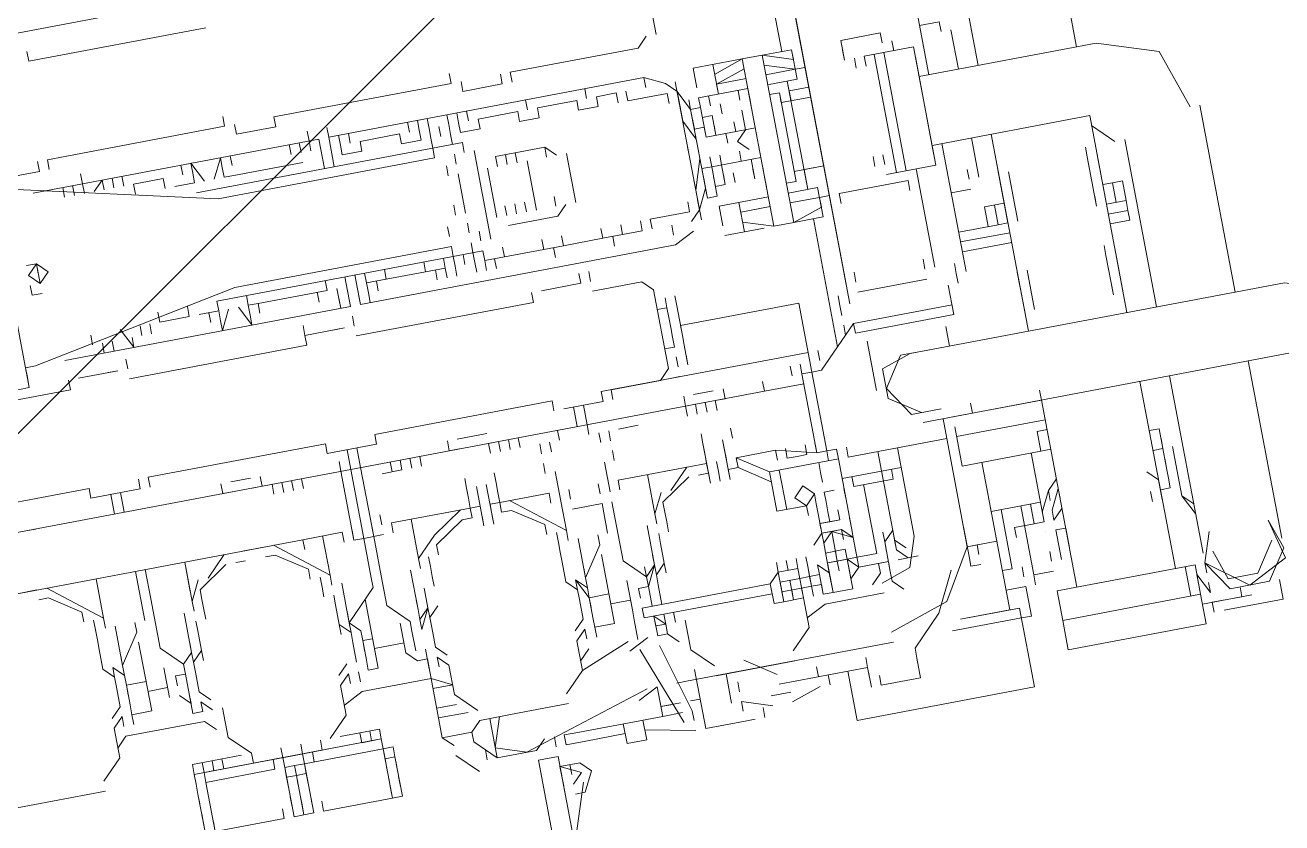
# Model space of a CAD drawing. Extents: x 407440 to 411585, y 6041728 to 6045069.
# Drawn here: x 408249.29 to 408256.49, y 6044179.06 to 6044183.63 of the extents above; entities that cross this region are included whole.
import ezdxf

# ---------------------------------------------------------------- set-up
doc = ezdxf.new("R2010")
doc.units = 0
doc.header["$LTSCALE"] = 5
doc.linetypes.add('foc-TIELINE', pattern=[1.875, 1.25, -0.625])
doc.layers.add('P-PROPOSED-EXISTING-H', color=59, linetype='Continuous')
doc.layers.add('T-TIE', color=201, linetype='foc-TIELINE')

# ---------------------------------------------------------------- blocks, each defined once
blk = doc.blocks.new('P-RIG-877')
at = {"layer": 'T-TIE', "linetype": 'ByBlock', "lineweight": 5}
for points in [[(10.7689, -20.6768), (10.746, -20.7112), (10.7115, -20.7112), (10.7, -20.6768), (10.7, -20.2405), (10.7115, -20.2061), (10.746, -20.2061), (10.7689, -20.2405)], [(10.7804, -20.6768), (10.7804, -20.2405)], [(10.4819, -20.3094), (10.413, -20.3324), (10.3901, -20.4013), (10.3901, -20.6079)], [(10.4819, -20.2979), (10.7, -20.2979)], [(10.7804, -20.2979), (10.9871, -20.2979)], [(11.01, -20.3898), (10.9985, -20.3898), (11.033, -20.3439), (11.01, -20.2979), (10.9641, -20.3094), (10.9985, -20.2979), (11.033, -20.3209), (11.033, -20.3668), (10.9985, -20.3898), (10.9641, -20.3783)], [(10.9871, -20.3783), (11.0215, -20.3668), (11.0215, -20.3324), (10.9871, -20.3094)], [(11.0559, -20.3783), (11.0559, -20.3094), (11.033, -20.3094)], [(11.0445, -20.4013), (11.0445, -20.3439)], [(11.0559, -20.3898), (11.0445, -20.3898), (11.0445, -20.3553), (11.033, -20.3553)], [(10.5049, -20.3898), (10.7, -20.3898)], [(10.7804, -20.3898), (10.9871, -20.3898)], [(10.9297, -20.3898), (10.9182, -20.4013), (10.9411, -20.3898)], [(11.033, -20.562), (11.0674, -20.562), (11.0674, -20.4013), (11.033, -20.4013), (11.033, -20.562), (10.9985, -20.562), (10.9985, -20.4013), (11.033, -20.4013), (11.01, -20.4013), (11.033, -20.3898)], [(10.5049, -20.4013), (10.4819, -20.4242)], [(10.5163, -20.4242), (10.5738, -20.4242), (10.5738, -20.4013), (10.5852, -20.4013), (10.5967, -20.4013), (10.5852, -20.4013), (10.5852, -20.4242)], [(10.5738, -20.4013), (10.5508, -20.4013), (10.5508, -20.4127), (10.5508, -20.4242)], [(10.5967, -20.4013), (10.5967, -20.4242)], [(10.8608, -20.4013), (10.9182, -20.4013)], [(10.3901, -20.4242), (10.1604, -20.4242)], [(10.7, -20.4242), (10.4704, -20.4242), (10.4704, -20.6079)], [(10.5508, -20.4127), (10.5738, -20.4127)], [(10.6312, -20.4242), (10.6771, -20.4242)], [(10.9985, -20.4242), (10.7804, -20.4242)], [(10.9067, -20.4242), (10.9067, -20.4127), (10.8952, -20.4127), (10.8837, -20.4127), (10.8608, -20.4127), (10.8378, -20.4127), (10.8378, -20.4242)], [(10.8608, -20.4242), (10.8608, -20.4127), (10.8493, -20.4127)], [(10.8837, -20.4127), (10.8723, -20.4127)], [(10.8837, -20.4357), (10.8952, -20.4242), (10.9182, -20.4242)], [(11.033, -20.4127), (10.9985, -20.4127)], [(10.5623, -20.4357), (10.5738, -20.4357), (10.5163, -20.4357), (10.5049, -20.4357)], [(10.6656, -20.4357), (10.6771, -20.4357), (10.6312, -20.4357), (10.6197, -20.4357)], [(10.9182, -20.4357), (10.9067, -20.4357)], [(10.5163, -20.5275), (10.5738, -20.5275)], [(10.6312, -20.5275), (10.6771, -20.5275)], [(10.3901, -20.539), (10.1604, -20.539)], [(10.7, -20.539), (10.4704, -20.539)], [(10.5049, -20.539), (10.5163, -20.539), (10.5738, -20.539), (10.5738, -20.5505), (10.5738, -20.5964)], [(10.5738, -20.562), (10.5508, -20.562), (10.5508, -20.539)], [(10.5852, -20.539), (10.5852, -20.5964)], [(10.5967, -20.539), (10.5967, -20.5964)], [(10.6312, -20.539), (10.6771, -20.539), (10.6656, -20.539)], [(10.7689, -20.539), (10.7804, -20.539), (10.7804, -20.6424)], [(10.9985, -20.539), (10.7804, -20.539)], [(10.8034, -20.6424), (10.8034, -20.539)], [(10.8148, -20.539), (10.8148, -20.5505), (10.8378, -20.5505), (10.8378, -20.539)], [(10.8723, -20.539), (10.8837, -20.5505), (10.8952, -20.5505)], [(10.8952, -20.539), (10.8837, -20.539), (10.9067, -20.5505)], [(10.9067, -20.539), (10.9182, -20.5505)], [(10.9067, -20.539), (10.9067, -20.539)], [(10.9641, -20.5505), (10.9297, -20.5505), (10.9297, -20.539), (10.9526, -20.539)], [(10.5508, -20.5505), (10.5738, -20.5505)], [(10.7919, -20.6424), (10.8378, -20.6424), (10.8378, -20.5505)], [(10.9067, -20.562), (10.8837, -20.5505)], [(10.3901, -20.562), (10.3441, -20.562)], [(10.5163, -20.562), (10.4704, -20.562)], [(10.8378, -20.562), (10.9182, -20.562), (10.9182, -20.5735)], [(10.8952, -20.6194), (10.8952, -20.562)], [(10.9297, -20.562), (10.9297, -20.562)], [(10.9641, -20.562), (10.9526, -20.562)], [(10.9871, -20.5849), (10.9756, -20.5849), (10.9756, -20.562)], [(10.3441, -20.5735), (10.3327, -20.5735), (10.3327, -20.5964)], [(10.5163, -20.5735), (10.5049, -20.5735)], [(10.5278, -20.5735), (10.5278, -20.5964)], [(10.9297, -20.5964), (10.9182, -20.5964), (10.9182, -20.5735), (10.8952, -20.5735)], [(10.9756, -20.5849), (10.9182, -20.5849), (10.8952, -20.5849)], [(10.3901, -20.5964), (10.2408, -20.5964)], [(10.6197, -20.5964), (10.4704, -20.5964)], [(10.9756, -20.5964), (10.9641, -20.5964)], [(10.9871, -20.6194), (10.9871, -20.5964), (11.0215, -20.5964), (11.0215, -20.6079), (11.0215, -20.6883)], [(10.4934, -20.6653), (10.4934, -20.6079), (10.3556, -20.6079), (10.3556, -20.6653), (10.3671, -20.6653)], [(10.3671, -20.6079), (10.4819, -20.6079)], [(10.6197, -20.6079), (10.6312, -20.6079), (10.6197, -20.6079), (10.6082, -20.6079)], [(10.8378, -20.6194), (11.01, -20.6194), (11.01, -20.6768), (11.01, -20.6079), (11.01, -20.6768)], [(10.9641, -20.6194), (10.9641, -20.6079), (10.8952, -20.6079)], [(11.0445, -20.8146), (11.1019, -20.8146), (11.1019, -20.6079), (11.01, -20.6079)], [(10.6656, -20.6194), (10.6312, -20.6194)], [(10.6541, -20.7342), (10.6541, -20.6194)], [(10.6656, -20.7342), (10.6656, -20.6194), (10.6656, -20.7342)], [(10.9297, -20.6424), (10.9411, -20.6424), (10.9297, -20.6424), (10.9297, -20.6538), (10.9297, -20.6194), (10.9297, -20.6538), (10.8034, -20.6538)], [(10.3441, -20.6424), (10.3327, -20.6424), (10.3327, -20.6883), (10.3556, -20.6883), (10.3441, -20.6883)], [(10.3556, -20.6309), (10.3441, -20.6309)], [(10.4934, -20.6424), (10.3556, -20.6424)], [(10.6082, -20.6309), (10.4934, -20.6309)], [(10.5163, -20.7227), (10.5049, -20.7227), (10.5049, -20.6424), (10.5163, -20.6424)], [(10.6082, -20.6424), (10.5967, -20.6424)], [(10.6197, -20.6424), (10.6197, -20.7227)], [(10.7, -20.6309), (10.6771, -20.6309)], [(10.9067, -20.6538), (10.9411, -20.6538), (10.9526, -20.6538), (10.9526, -20.6424)], [(10.4934, -20.6538), (10.3556, -20.6538)], [(10.7, -20.6538), (10.7, -20.6883), (10.7345, -20.7112), (10.7689, -20.6883), (10.7689, -20.6538)], [(10.7919, -20.7686), (10.8034, -20.7686), (10.8034, -20.6538), (10.7804, -20.6538)], [(10.9067, -20.6538), (10.9067, -20.6538)], [(10.9067, -20.6538), (10.9067, -20.6538)], [(10.9067, -20.6538), (10.9067, -20.6538)], [(10.9067, -20.6538), (10.9067, -20.6538)], [(11.01, -20.7572), (10.9871, -20.6883), (10.9297, -20.6538)], [(10.9526, -20.6538), (10.9411, -20.6538)], [(10.9526, -20.6538), (10.9526, -20.6538)], [(10.9526, -20.6538), (10.9526, -20.6538)], [(10.4819, -20.6653), (10.4704, -20.6653)], [(10.3671, -20.6768), (10.3556, -20.6768)], [(10.4819, -20.6768), (10.4704, -20.6768)], [(11.033, -20.7342), (10.9985, -20.6998), (10.9526, -20.6768)], [(10.8034, -20.7112), (10.9067, -20.7112), (10.9411, -20.7227), (10.9526, -20.7572)], [(10.9182, -20.7342), (10.9297, -20.7227), (10.9297, -20.7112), (10.9297, -20.7227), (10.9297, -20.7112), (10.9297, -20.7227), (10.9297, -20.7342), (10.9297, -20.7227), (10.9182, -20.7342), (10.9067, -20.7342), (10.9182, -20.7227), (10.9067, -20.7342), (10.9182, -20.7342), (10.8034, -20.7342)], [(10.8263, -20.7801), (10.8263, -20.7112)], [(10.9297, -20.7112), (10.9297, -20.7112)], [(10.9297, -20.7112), (10.9297, -20.7112)], [(10.7345, -20.7227), (10.6771, -20.7227)], [(10.8263, -20.7686), (10.8378, -20.7686), (10.8378, -20.7227), (10.8263, -20.7227)], [(10.6312, -20.7342), (10.2293, -20.7342)], [(10.6082, -20.7342), (10.2523, -20.7342)], [(10.3556, -20.7342), (10.3556, -20.7457)], [(10.4589, -20.7686), (10.4704, -20.7686), (10.4704, -20.7342), (10.4704, -20.7572), (10.4934, -20.7572), (10.3671, -20.7572), (10.3901, -20.7572)], [(10.3786, -20.7342), (10.3786, -20.7572)], [(10.3901, -20.7686), (10.3901, -20.7342), (10.3901, -20.7686)], [(10.5049, -20.7342), (10.5049, -20.7457), (10.5163, -20.7457), (10.5278, -20.7801), (10.5278, -20.7457), (10.4934, -20.7457), (10.4934, -20.7801)], [(10.6197, -20.9294), (10.6312, -20.9294), (10.6197, -20.9294), (10.6197, -20.7916), (10.7, -20.7916), (10.7, -20.7801), (10.6541, -20.7342), (10.6656, -20.7342)], [(10.9526, -20.7457), (10.9641, -20.7342), (10.9526, -20.7457), (10.9411, -20.7457), (10.9297, -20.7457), (10.9297, -20.7801), (10.9182, -20.7916), (10.9297, -20.7916), (10.9182, -20.7916), (10.9297, -20.7916), (10.9182, -20.7916), (10.9297, -20.7916), (10.9182, -20.7916), (10.9297, -20.7916), (10.9182, -20.7916), (10.9297, -20.7916), (10.9182, -20.7916), (10.9297, -20.7916), (10.9182, -20.7916), (10.9297, -20.7916), (10.9411, -20.7916), (10.9297, -20.7801), (10.8952, -20.7801), (10.8837, -20.7801), (10.8034, -20.7801), (10.8034, -20.8605), (10.8493, -20.8605), (10.8493, -20.826), (10.8608, -20.826)], [(10.9411, -20.7457), (10.9526, -20.7457), (10.9411, -20.7457), (10.9067, -20.7457), (10.8952, -20.7342), (10.9067, -20.7457), (10.8952, -20.7457), (10.9067, -20.7457), (10.9182, -20.7457), (10.9067, -20.7457)], [(11.0559, -20.7801), (11.0674, -20.7801), (11.0674, -20.7342), (11.0445, -20.7342)], [(10.3327, -20.7572), (10.1719, -20.7572)], [(10.3327, -20.7457), (10.3671, -20.7457), (10.3671, -20.7801)], [(10.3441, -20.7801), (10.3556, -20.7457), (10.3556, -20.7801)], [(10.6771, -20.7572), (10.5278, -20.7572)], [(10.6426, -20.7457), (10.6312, -20.7457), (10.6197, -20.7457)], [(10.6656, -20.7457), (10.6541, -20.7457)], [(10.8378, -20.7572), (10.9182, -20.7572), (10.9182, -20.7801), (10.9182, -20.7916), (10.9182, -20.8031), (10.9182, -20.8146), (10.9526, -20.8146), (10.9526, -20.7916), (10.9182, -20.7916), (10.9182, -20.8146), (10.9182, -20.7916), (10.9067, -20.7916), (10.9067, -20.8146)], [(10.9297, -20.7457), (10.9297, -20.7572), (10.9297, -20.7457)], [(10.9526, -20.7686), (10.9411, -20.7572), (10.9297, -20.7572)], [(10.9641, -20.7572), (10.9641, -20.826), (10.9756, -20.849)], [(11.0215, -20.7572), (11.0215, -20.8605), (11.0215, -20.9983), (11.0215, -21.0097)], [(10.4819, -20.7801), (10.4819, -20.7686), (10.3786, -20.7686), (10.3786, -20.7801)], [(10.3901, -20.7686), (10.3786, -20.7686)], [(10.5049, -20.8375), (10.5049, -20.8031), (10.5049, -20.8375), (10.5163, -20.8375), (10.5278, -20.8031), (10.5278, -20.7801), (10.3327, -20.7801), (10.3327, -20.8031), (10.3327, -20.8605), (10.3556, -20.8605)], [(10.6886, -20.7801), (10.6771, -20.7801)], [(10.7919, -20.7801), (10.7919, -20.7916)], [(10.8378, -20.7801), (10.8378, -20.7801)], [(10.8378, -20.7801), (10.8378, -20.7801)], [(10.8493, -20.7801), (10.8493, -20.7801)], [(10.8493, -20.7801), (10.8493, -20.7801)], [(10.9182, -20.8031), (10.9182, -20.8146), (10.9182, -20.8031), (10.9182, -20.7916), (10.9182, -20.8031), (10.8837, -20.8031), (10.8952, -20.7801), (10.8837, -20.7916), (10.8837, -20.8031), (10.8952, -20.8031), (10.8837, -20.8031), (10.8952, -20.8146), (10.9297, -20.8146), (10.9526, -20.8146)], [(10.8837, -20.7801), (10.8837, -20.7801)], [(10.8837, -20.7801), (10.8837, -20.7801)], [(10.8837, -20.7801), (10.8837, -20.7801)], [(10.8837, -20.7801), (10.8837, -20.7801)], [(10.6771, -21.0327), (10.6771, -20.7916)], [(10.6886, -20.8031), (10.7, -20.8031), (10.7, -20.7916)], [(10.7, -20.7916), (10.7919, -20.7916), (10.7, -20.7916)], [(10.8034, -20.7916), (10.7919, -20.7916), (10.7919, -20.8031), (10.7804, -20.8031), (10.7919, -20.8031), (10.7804, -20.849), (10.7804, -20.8949), (10.8034, -20.8605)], [(10.8378, -20.8031), (10.8378, -20.7916), (10.8378, -20.8031), (10.8493, -20.8031), (10.8608, -20.8031), (10.8723, -20.8031), (10.8723, -20.7916), (10.8723, -20.8031), (10.8723, -20.8146), (10.8723, -20.7916), (10.8608, -20.7916)], [(10.8723, -20.8031), (10.8723, -20.8146), (10.8837, -20.8146), (10.8837, -20.8031), (10.8837, -20.7916), (10.8952, -20.7916), (10.8837, -20.7916), (10.8952, -20.7916), (10.8837, -20.7916), (10.8837, -20.8146), (10.8952, -20.826)], [(10.8723, -20.7916), (10.8723, -20.7916)], [(10.8723, -20.7916), (10.8723, -20.7916)], [(10.8837, -20.7916), (10.8837, -20.7916)], [(10.8837, -20.7916), (10.8837, -20.7916)], [(10.8837, -20.7916), (10.8837, -20.7916)], [(10.9182, -20.7916), (10.9182, -20.7916)], [(10.9182, -20.7916), (10.9182, -20.7916)], [(11.0559, -20.7916), (11.0445, -20.7916), (11.033, -20.7916)], [(11.0674, -20.7916), (11.0445, -20.7916), (11.0445, -20.8949)], [(10.5278, -20.8031), (10.3327, -20.8031), (10.3441, -20.8375)], [(10.3441, -20.8031), (10.3556, -20.8375), (10.3556, -20.8031)], [(10.4015, -20.8605), (10.413, -20.8605), (10.4015, -20.8605), (10.4015, -20.872), (10.3786, -20.872), (10.3786, -20.8605), (10.3671, -20.8605), (10.3671, -20.8031), (10.3786, -20.8031), (10.3671, -20.8031)], [(10.3786, -20.8146), (10.3671, -20.8146)], [(10.3786, -20.8605), (10.413, -20.8605), (10.413, -20.8031)], [(10.3901, -20.8031), (10.3786, -20.8031)], [(10.3901, -20.8146), (10.413, -20.8146), (10.4245, -20.826), (10.436, -20.8146)], [(10.4819, -20.872), (10.4704, -20.872), (10.4475, -20.872), (10.4819, -20.872), (10.4475, -20.872), (10.4475, -20.8605), (10.436, -20.8605), (10.4475, -20.8605), (10.4475, -20.8031)], [(10.4589, -20.8146), (10.4704, -20.8146), (10.4475, -20.8146)], [(10.4704, -20.8031), (10.4589, -20.8031)], [(10.4934, -20.8031), (10.4934, -20.8605), (10.5163, -20.8605)], [(10.5278, -20.8146), (10.5278, -20.8605)], [(10.7, -20.8146), (10.6886, -20.8146)], [(10.7115, -20.8031), (10.7115, -20.849), (10.7, -20.849)], [(10.7, -20.8031), (10.7919, -20.8031)], [(10.7919, -20.8146), (10.7919, -20.826), (10.7919, -20.8375), (10.7804, -20.8375)], [(10.7919, -20.8375), (10.7919, -20.826), (10.7919, -20.8146), (10.7804, -20.8146)], [(10.7919, -20.8146), (10.7919, -20.8146)], [(10.7919, -20.8146), (10.7919, -20.8146)], [(10.8263, -20.8031), (10.8148, -20.8031), (10.8034, -20.8031)], [(10.8952, -20.8031), (10.8837, -20.8031), (10.8952, -20.8031), (10.8837, -20.8031), (10.8952, -20.8031), (10.8837, -20.8031), (10.8837, -20.8146), (10.8608, -20.8146), (10.8493, -20.8146), (10.8378, -20.8146)], [(10.8378, -20.8031), (10.8378, -20.8031)], [(10.8378, -20.8031), (10.8378, -20.8031)], [(10.8378, -20.8031), (10.8378, -20.8031)], [(10.8378, -20.8031), (10.8378, -20.8031)], [(10.8723, -20.8146), (10.8723, -20.8146)], [(10.8723, -20.8146), (10.8723, -20.8146)], [(10.8723, -20.8146), (10.8837, -20.8146)], [(10.8837, -20.8031), (10.8837, -20.8031)], [(10.8837, -20.8031), (10.8837, -20.8031)], [(10.8837, -20.8031), (10.8837, -20.8031)], [(10.8837, -20.8031), (10.8837, -20.8031)], [(10.8837, -20.8031), (10.8837, -20.8031)], [(10.8837, -20.8031), (10.8837, -20.8031)], [(10.8837, -20.8031), (10.8837, -20.8031)], [(10.8837, -20.8031), (10.8837, -20.8031)], [(10.8837, -20.8146), (10.8837, -20.8146)], [(10.8837, -20.8146), (10.8952, -20.8146), (10.8837, -20.8146)], [(10.8837, -20.8146), (10.8837, -20.8146)], [(10.8837, -20.8146), (10.8837, -20.8146)], [(10.8837, -20.8146), (10.8837, -20.8146)], [(10.8837, -20.8146), (10.8837, -20.8146)], [(10.8837, -20.8146), (10.8837, -20.8146)], [(10.8837, -20.8146), (10.8837, -20.8146)], [(10.9067, -20.8031), (10.9182, -20.8031), (10.9297, -20.8031)], [(10.9182, -20.8031), (10.9182, -20.8031)], [(10.9182, -20.8031), (10.9182, -20.8031)], [(10.9182, -20.8031), (10.9182, -20.8031)], [(10.9182, -20.8031), (10.9182, -20.8031)], [(10.9182, -20.8031), (10.9182, -20.8031)], [(10.9182, -20.8031), (10.9182, -20.8031)], [(10.9182, -20.8031), (10.9182, -20.8031)], [(10.9182, -20.8031), (10.9182, -20.8031)], [(10.9182, -20.8031), (10.9182, -20.8031)], [(10.9526, -20.826), (10.9297, -20.826), (10.9526, -20.826), (10.9297, -20.826), (10.9182, -20.826), (10.9297, -20.826), (10.9182, -20.826), (10.9297, -20.8146), (10.9182, -20.8146)], [(10.9182, -20.8375), (10.9411, -20.8375), (10.9297, -20.8375), (10.9297, -20.826), (10.9526, -20.826), (10.9526, -20.8146), (10.9411, -20.8146)], [(10.9182, -20.8146), (10.9182, -20.8146)], [(10.9411, -20.8146), (10.9411, -20.8146)], [(10.413, -20.826), (10.4015, -20.826)], [(10.4475, -20.826), (10.436, -20.826)], [(10.7919, -20.826), (10.7919, -20.826)], [(10.7919, -20.826), (10.7919, -20.826)], [(10.7919, -20.826), (10.7919, -20.826)], [(10.7919, -20.826), (10.7919, -20.826)], [(10.9411, -20.8375), (10.9411, -20.826)], [(10.3327, -20.8375), (10.3671, -20.8375), (10.3556, -20.8375)], [(10.4245, -20.8375), (10.413, -20.8375)], [(10.5278, -20.8375), (10.4934, -20.8375)], [(10.7919, -20.8375), (10.7919, -20.8375)], [(10.7919, -20.8375), (10.7919, -20.8375)], [(10.9297, -20.8375), (10.9297, -20.849), (10.9297, -20.872), (10.9526, -20.872)], [(10.9411, -20.8375), (10.9297, -20.8375), (10.9411, -20.8375)], [(10.9871, -20.849), (11.01, -20.872), (10.9871, -20.849), (10.9526, -20.849), (10.9411, -20.849), (10.9526, -20.849), (10.9526, -20.872), (10.9411, -20.872), (10.9411, -20.849), (10.9411, -20.8375), (10.9526, -20.8375), (10.9411, -20.8375), (10.9526, -20.8375), (10.9411, -20.8375), (10.9526, -20.8375)], [(10.9526, -20.8375), (10.9411, -20.8375), (10.9526, -20.8375)], [(11.0445, -20.8375), (11.0559, -20.8375)], [(10.3786, -20.849), (10.3671, -20.849)], [(10.3901, -20.8605), (10.3901, -20.849), (10.413, -20.849), (10.4015, -20.849)], [(10.4589, -20.8605), (10.4704, -20.8605), (10.4704, -20.849), (10.4475, -20.849), (10.436, -20.849)], [(10.4704, -20.849), (10.4589, -20.849)], [(10.7115, -22.1693), (10.7115, -21.8708), (10.7115, -21.4919), (10.7115, -21.3312), (10.7115, -20.849)], [(10.8034, -20.849), (10.8493, -20.849)], [(10.9182, -20.872), (10.9526, -20.872), (10.9526, -20.8834), (10.9297, -20.8834), (10.9182, -20.872), (10.9182, -20.849), (10.9067, -20.849)], [(10.9526, -20.849), (10.9182, -20.849)], [(10.9756, -20.849), (10.9756, -20.849)], [(11.0445, -20.849), (11.033, -20.849)], [(11.0559, -20.849), (11.0674, -20.8834)], [(10.3901, -20.872), (10.3786, -20.872), (10.3556, -20.8834), (10.3441, -20.8949), (10.3327, -20.9179), (10.3441, -20.9179), (10.3327, -20.9179), (10.3327, -21.2853)], [(10.4015, -20.872), (10.3786, -20.872), (10.413, -20.872), (10.3901, -20.8834), (10.3671, -20.8834), (10.3556, -20.8834)], [(10.4475, -20.8605), (10.4819, -20.8605), (10.4819, -20.872), (10.3786, -20.872), (10.3671, -20.872)], [(10.436, -20.872), (10.4704, -20.8834), (10.4589, -20.8834)], [(10.5049, -20.8949), (10.4934, -20.8834), (10.4704, -20.872), (10.4589, -20.872)], [(10.8148, -20.8605), (10.7919, -20.8949), (10.7919, -20.9064), (10.8034, -20.9064), (10.7919, -20.9064)], [(10.9182, -20.8605), (10.9067, -20.8605)], [(10.9297, -20.8605), (10.9526, -20.8605), (10.9411, -20.8605)], [(11.0215, -20.9179), (11.0215, -20.872), (11.0215, -20.9638)], [(10.3441, -20.8834), (10.5049, -20.8834)], [(10.4245, -20.8834), (10.413, -20.8834)], [(10.4704, -20.8834), (10.4934, -20.8834), (10.4819, -20.8834)], [(10.9297, -21.0327), (10.9297, -20.8834)], [(10.9411, -21.0327), (10.9411, -20.8834)], [(11.0559, -20.9064), (11.0559, -20.8834)], [(10.2867, -20.8949), (10.1949, -20.8949)], [(10.3671, -20.8949), (10.3556, -20.8949), (10.3556, -20.9409), (10.3441, -20.9409)], [(10.5049, -20.9409), (10.4934, -20.9409), (10.4934, -20.8949), (10.4819, -20.8949)], [(10.5163, -20.8949), (10.5278, -20.9179), (10.5278, -21.2853), (10.5163, -21.2853)], [(10.7115, -20.9064), (10.723, -20.9064), (10.7115, -20.9064), (10.7115, -20.8949), (10.7, -20.8949)], [(10.7574, -20.8949), (10.746, -20.8949)], [(10.7804, -20.8949), (10.7804, -20.8949)], [(10.7919, -20.8949), (10.7804, -20.8949)], [(11.01, -20.9294), (11.033, -20.8949)], [(11.033, -20.8949), (11.033, -20.8949)], [(10.3097, -21.0671), (10.2982, -21.0671), (10.2982, -20.9179), (10.2867, -20.9064)], [(10.7, -20.9064), (10.7, -20.9294)], [(10.7574, -20.9064), (10.7689, -20.9064), (10.7804, -20.9064), (10.7689, -20.9064), (10.7574, -20.9064), (10.8034, -20.9064)], [(10.7804, -20.9064), (10.7689, -20.9064)], [(10.7804, -20.9064), (10.7804, -20.9064)], [(10.7804, -20.9064), (10.7804, -20.9064)], [(10.7804, -20.9064), (10.7804, -20.9064)], [(10.7804, -20.9064), (10.7804, -20.9064)], [(10.7804, -20.9064), (10.7804, -20.9064)], [(10.7804, -20.9064), (10.7804, -20.9064)], [(10.7804, -20.9064), (10.7804, -20.9064)], [(10.7804, -20.9064), (10.7804, -20.9064)], [(11.0674, -20.9409), (11.0559, -20.9409), (11.0674, -20.9064)], [(10.6426, -20.9294), (10.6312, -20.9294), (10.5967, -20.9294), (10.5852, -20.9294), (10.5967, -20.9294)], [(10.6656, -20.9294), (10.6541, -20.9294), (10.6656, -20.9294), (10.6426, -20.9294), (10.6312, -20.9294)], [(10.723, -20.9294), (10.7115, -20.9294), (10.7115, -20.9409), (10.7, -20.9409)], [(10.723, -20.9179), (10.7115, -20.9179)], [(10.8034, -20.9294), (10.7919, -20.9294), (10.8034, -20.9294), (10.7574, -20.9294), (10.746, -20.9294)], [(10.7804, -20.9294), (10.7689, -20.9294), (10.7574, -20.9294), (10.7689, -20.9294)], [(10.7919, -21.0327), (10.7804, -21.0327), (10.7804, -20.9294), (10.7689, -20.9294), (10.7804, -20.9294), (10.7919, -20.9294), (10.7919, -20.9409)], [(10.7804, -20.9294), (10.7804, -20.9294)], [(10.7804, -20.9294), (10.7804, -20.9294)], [(10.7804, -20.9294), (10.7804, -20.9294)], [(10.7804, -20.9294), (10.7804, -20.9294)], [(10.7804, -20.9294), (10.7804, -20.9294)], [(10.7804, -20.9294), (10.7804, -20.9294)], [(10.7804, -20.9294), (10.7804, -20.9294)], [(10.7804, -20.9294), (10.7804, -20.9294)], [(10.8034, -20.9179), (10.7919, -20.9179)], [(10.8034, -20.9179), (10.7919, -20.9179)], [(10.8034, -20.9179), (10.7919, -20.9179)], [(10.8034, -20.9179), (10.7919, -20.9179)], [(10.8034, -20.9179), (10.8034, -20.9179)], [(10.8034, -20.9179), (10.8034, -20.9179)], [(10.8034, -20.9179), (10.8034, -20.9179)], [(10.8034, -20.9179), (10.8034, -20.9179)], [(10.8034, -20.9179), (10.8034, -20.9179)], [(10.8034, -20.9179), (10.8034, -20.9179)], [(10.8034, -20.9179), (10.8034, -20.9179)], [(10.8034, -20.9179), (10.8034, -20.9179)], [(11.01, -20.9868), (11.0789, -20.9868), (11.0789, -20.9409), (11.0789, -20.9294)], [(11.0789, -20.9179), (11.0674, -20.9179)], [(10.5967, -20.9409), (10.6082, -20.9409), (10.5967, -20.9409), (10.5852, -20.9409), (10.5967, -20.9409), (10.5967, -20.9523)], [(10.5967, -20.9409), (10.5967, -20.9409)], [(10.5967, -20.9409), (10.5967, -20.9409)], [(10.6082, -20.9409), (10.6082, -20.9409)], [(10.6082, -20.9409), (10.6082, -20.9409)], [(10.6082, -20.9409), (10.6082, -20.9409)], [(10.6082, -20.9409), (10.6197, -20.9409)], [(10.6082, -20.9409), (10.6082, -20.9409)], [(10.6082, -20.9409), (10.6197, -20.9409)], [(10.6426, -20.9523), (10.6426, -20.9409), (10.6312, -20.9409), (10.6426, -20.9409), (10.6312, -20.9409), (10.6197, -20.9409), (10.6312, -20.9409), (10.6197, -20.9409), (10.6312, -20.9409), (10.6426, -20.9409)], [(10.6312, -20.9409), (10.6197, -20.9409)], [(10.6312, -20.9409), (10.6197, -20.9409)], [(10.6197, -20.9409), (10.6197, -20.9409)], [(10.6197, -20.9409), (10.6197, -20.9409)], [(10.6197, -20.9409), (10.6312, -20.9409)], [(10.6197, -20.9409), (10.6197, -20.9409)], [(10.6197, -20.9409), (10.6197, -20.9409)], [(10.6197, -20.9409), (10.6312, -20.9409)], [(10.6312, -20.9409), (10.6312, -20.9409)], [(10.6312, -20.9409), (10.6312, -20.9409)], [(10.6426, -20.9409), (10.6426, -20.9409)], [(10.6426, -20.9409), (10.6426, -20.9409)], [(10.6426, -20.9409), (10.6426, -20.9409)], [(10.6426, -20.9409), (10.6426, -20.9409)], [(10.6656, -20.9409), (10.6656, -20.9409)], [(10.6656, -20.9409), (10.6656, -20.9409)], [(10.6656, -20.9409), (10.6656, -20.9409)], [(10.6656, -20.9409), (10.6656, -20.9409)], [(10.6656, -20.9409), (10.6656, -20.9409)], [(10.6656, -20.9409), (10.6656, -20.9409)], [(10.6771, -20.9409), (10.6771, -20.9523)], [(10.723, -20.9409), (10.7115, -20.9409)], [(10.7804, -20.9409), (10.7804, -20.9409)], [(11.0445, -20.9409), (11.033, -20.9409)], [(10.3556, -21.136), (10.3556, -21.1131), (10.3441, -21.1131), (10.3441, -21.0671), (10.3556, -21.0671), (10.3556, -21.0442), (10.3441, -21.0442), (10.3441, -20.9983), (10.3556, -20.9983), (10.3556, -20.9753), (10.3441, -20.9753), (10.3441, -20.9523), (10.3556, -20.9523)], [(10.4934, -20.9983), (10.5049, -20.9983), (10.5049, -20.9753), (10.5049, -20.9523), (10.4934, -20.9523)], [(10.6886, -21.0212), (10.6771, -21.0212), (10.6771, -20.9638), (10.6656, -20.9523), (10.5738, -20.9523), (10.5623, -20.9638), (10.5623, -21.0212)], [(10.7804, -20.9523), (10.8034, -20.9753)], [(10.7919, -20.9523), (10.8148, -20.9868), (10.8263, -20.9868), (10.8378, -20.9868), (10.8493, -20.9868)], [(11.0559, -20.9523), (11.0215, -20.9523)], [(10.9526, -20.9868), (10.9871, -20.9868), (11.01, -20.9638)], [(10.5049, -20.9753), (10.4934, -20.9753)], [(10.7804, -20.9983), (10.8263, -20.9983), (10.8034, -20.9868)], [(10.9756, -20.9868), (10.9756, -20.9868)], [(11.0445, -20.9983), (11.0445, -20.9868)], [(10.5049, -20.9983), (10.5049, -21.0442)], [(10.723, -20.9983), (10.723, -21.0212)], [(10.8263, -20.9983), (10.8378, -20.9983)], [(10.8952, -20.9983), (10.8837, -20.9983), (10.8608, -20.9983), (10.8493, -20.9983)], [(10.8837, -20.9983), (10.8952, -21.0097), (10.9067, -21.0097), (10.9297, -21.0097)], [(10.9526, -20.9983), (10.9411, -20.9983)], [(10.9411, -21.0212), (10.9526, -21.0212), (10.9526, -21.0097), (10.9411, -21.0212), (10.9641, -21.0212), (10.9641, -21.0097), (10.9756, -20.9983)], [(11.0674, -20.9983), (11.0559, -20.9983), (10.9756, -21.0212)], [(11.0789, -20.9983), (11.0674, -21.0557)], [(10.8837, -21.0212), (10.8952, -21.0212), (10.8837, -21.0097), (10.8378, -21.0097)], [(10.8723, -21.0097), (10.8837, -21.0097), (10.9067, -21.0212), (10.9067, -21.0327), (10.9182, -21.0327)], [(10.8952, -21.0097), (10.8837, -21.0097)], [(10.9297, -21.0097), (10.9297, -21.0097)], [(10.9641, -21.0097), (10.9526, -21.0097), (10.9411, -21.0097)], [(10.9756, -21.0442), (11.0674, -21.0097)], [(11.0215, -21.0097), (11.0215, -21.0097)], [(11.0445, -21.0097), (11.0445, -21.0327), (11.0445, -21.0212)], [(11.0559, -21.0097), (11.0559, -21.0327)], [(10.4015, -21.0212), (10.4589, -21.0212)], [(10.5508, -21.0212), (10.5393, -21.0212)], [(10.9297, -21.0212), (10.9067, -21.0212), (10.8952, -21.0212), (10.8723, -21.0442), (10.8034, -21.0442)], [(10.9641, -21.0212), (10.9641, -21.0212)], [(10.4015, -21.0327), (10.3901, -21.0442)], [(10.4015, -21.0442), (10.3901, -21.0442), (10.3901, -21.1016), (10.4015, -21.1016)], [(10.4589, -21.0442), (10.4475, -21.0442)], [(10.4704, -21.1016), (10.4704, -21.0442), (10.4589, -21.0327)], [(10.4934, -21.0442), (10.5049, -21.0442), (10.5049, -21.0671), (10.5049, -21.1131), (10.4934, -21.1131)], [(10.5508, -21.0786), (10.5508, -21.0327), (10.5393, -21.0327)], [(10.6886, -21.0786), (10.6886, -21.0327), (10.6771, -21.0327), (10.6886, -21.0327)], [(10.7345, -21.0327), (10.723, -21.0327)], [(10.7345, -21.0442), (10.723, -21.0442)], [(10.7574, -21.0327), (10.746, -21.0327)], [(10.7919, -21.0442), (10.7574, -21.0442)], [(10.9641, -21.0442), (10.9411, -21.0442), (10.9297, -21.0442), (10.8952, -21.0442)], [(10.9182, -21.0442), (10.9182, -21.0671)], [(10.9297, -21.0327), (10.9297, -21.0327)], [(10.9641, -21.0327), (10.9756, -21.0557)], [(10.9641, -21.0327), (10.9641, -21.0327)], [(11.0674, -21.0786), (11.0674, -21.1245), (11.0674, -21.1475), (11.0559, -21.1475), (11.0559, -21.136), (11.0559, -21.0327), (11.0215, -21.0327)], [(11.0215, -21.0442), (11.0674, -21.1934), (11.0559, -21.2279), (11.0215, -21.2164)], [(10.723, -21.0557), (10.7115, -21.0557), (10.6886, -21.0557), (10.7115, -21.0557)], [(10.7115, -21.0557), (10.6886, -21.0557), (10.7115, -21.0557)], [(10.7919, -21.0557), (10.7804, -21.0557)], [(10.8034, -21.0901), (10.8034, -21.0557), (10.8378, -21.0557)], [(10.9526, -21.1016), (10.9411, -21.1016), (10.9526, -21.1131), (10.9871, -21.1131), (10.9641, -21.0557)], [(11.0559, -21.0557), (11.0789, -21.0557), (11.0789, -21.0786), (11.0559, -21.0786)], [(10.4589, -21.0671), (10.4015, -21.0671)], [(10.5049, -21.0671), (10.4934, -21.0671)], [(10.8723, -21.0901), (10.8837, -21.0901), (10.8493, -21.0671), (10.8378, -21.0671)], [(10.8378, -21.0901), (10.8837, -21.0901), (10.8952, -21.0901), (10.9067, -21.0901), (10.9067, -21.0671)], [(10.8608, -21.0671), (10.9411, -21.0671), (10.9411, -21.0901)], [(10.2982, -21.1245), (10.3097, -21.1245), (10.3097, -21.0786), (10.2982, -21.0786)], [(10.4015, -21.0786), (10.3901, -21.0786)], [(10.4589, -21.0786), (10.4475, -21.0786)], [(10.4015, -21.0901), (10.3901, -21.0901)], [(10.4589, -21.0901), (10.4475, -21.0901)], [(10.4589, -21.1016), (10.4475, -21.1016)], [(10.5623, -21.2968), (10.5623, -21.0901), (10.5508, -21.0901)], [(10.6886, -21.0901), (10.6771, -21.0901), (10.6771, -21.2968), (10.6886, -21.2968), (10.6886, -21.3542), (10.6771, -21.3542)], [(10.723, -21.0901), (10.7115, -21.0901)], [(10.7345, -21.1016), (10.723, -21.1016)], [(10.8378, -21.1016), (10.8263, -21.1016), (10.7919, -21.1016), (10.7574, -21.1016)], [(10.7919, -21.0901), (10.7804, -21.0901)], [(10.7804, -21.159), (10.8263, -21.1016)], [(10.8263, -21.1131), (10.8378, -21.1131), (10.8493, -21.1131), (10.8608, -21.1131), (10.8837, -21.1131), (10.8952, -21.1016)], [(10.9067, -21.0901), (10.8837, -21.1016), (10.8952, -21.1016), (10.9067, -21.1016), (10.9297, -21.1016), (10.9411, -21.1131)], [(10.8952, -21.0901), (10.8837, -21.1016)], [(10.9067, -21.0901), (10.9067, -21.0901)], [(10.9526, -21.0901), (10.9411, -21.0901), (10.9297, -21.0901), (10.9067, -21.0901), (10.9182, -21.0901)], [(10.9641, -21.1016), (10.9756, -21.1131)], [(10.4589, -21.1131), (10.4015, -21.1131)], [(10.5049, -21.1131), (10.5049, -21.136), (10.4934, -21.136)], [(10.7345, -21.1131), (10.723, -21.1131)], [(10.7574, -21.1131), (10.746, -21.1131)], [(10.7919, -21.1131), (10.7804, -21.1131), (10.7804, -21.1705), (10.7804, -21.1819), (10.7919, -21.1819), (10.7804, -21.1819)], [(10.9756, -21.1131), (10.9756, -21.1131)], [(11.01, -21.136), (10.9871, -21.1131)], [(10.3786, -21.1245), (10.4819, -21.1245)], [(10.8263, -21.1245), (10.8148, -21.1245), (10.7919, -21.159), (10.7919, -21.1705), (10.7804, -21.1705), (10.7689, -21.1705), (10.7574, -21.1705), (10.746, -21.1705)], [(11.1248, -21.1475), (11.1248, -21.136), (11.1019, -21.1245), (11.0904, -21.136), (11.0904, -21.159), (11.1019, -21.159)], [(10.3097, -21.3886), (10.2982, -21.3886), (10.3097, -21.3886), (10.3097, -21.3427), (10.2982, -21.3427), (10.2982, -21.136), (10.2867, -21.136)], [(10.3441, -21.136), (10.3327, -21.136)], [(10.3671, -21.446), (10.3671, -21.136), (10.3786, -21.136), (10.3671, -21.136)], [(10.5049, -21.469), (10.5049, -21.446), (10.4934, -21.446), (10.4934, -21.136), (10.5049, -21.136), (10.5163, -21.136)], [(10.723, -21.136), (10.7115, -21.136)], [(11.0215, -21.136), (11.0215, -21.1934), (11.0215, -21.136)], [(11.1133, -21.136), (11.1822, -21.159), (11.0789, -21.159), (11.0789, -21.1819), (11.1822, -21.1819)], [(11.1133, -21.1475), (11.1019, -21.136), (11.0904, -21.159), (11.1133, -21.159), (11.1019, -21.159), (11.1248, -21.159)], [(10.3556, -21.1475), (10.3671, -21.1475), (10.3556, -21.1475), (10.3441, -21.1475), (10.3327, -21.1475)], [(10.3556, -21.159), (10.3441, -21.159)], [(10.3786, -21.1475), (10.3901, -21.1475)], [(10.4015, -21.159), (10.3901, -21.159)], [(10.4475, -21.1475), (10.4015, -21.1475)], [(10.4475, -21.159), (10.436, -21.159)], [(10.4589, -21.1475), (10.4704, -21.1475)], [(10.5049, -21.1475), (10.5163, -21.1475), (10.5049, -21.1475), (10.4934, -21.1475), (10.4819, -21.1475)], [(10.5049, -21.159), (10.4934, -21.159)], [(10.723, -21.1475), (10.7115, -21.1475)], [(10.723, -21.159), (10.7115, -21.159), (10.7115, -21.1705), (10.7115, -21.159)], [(10.7804, -21.159), (10.7804, -21.159)], [(11.1019, -21.1475), (11.0904, -21.1475)], [(10.3212, -21.6756), (10.3212, -21.6641), (10.3786, -21.423), (10.3786, -21.1705), (10.3671, -21.1705), (10.3556, -21.1705), (10.3441, -21.1705)], [(10.3671, -21.1705), (10.3556, -21.1705), (10.3441, -21.1705), (10.3327, -21.1705)], [(10.4704, -21.1705), (10.4589, -21.1705)], [(10.5508, -21.6756), (10.5393, -21.6756), (10.5278, -21.6756), (10.5278, -21.6641), (10.4819, -21.423), (10.4819, -21.1705), (10.4934, -21.1705), (10.5049, -21.1705), (10.4934, -21.1705)], [(10.7, -21.1705), (10.7, -21.2049)], [(10.7804, -21.1705), (10.7689, -21.1705), (10.7574, -21.1705)], [(10.7804, -21.1705), (10.7804, -21.1705)], [(10.7804, -21.1705), (10.7804, -21.1705)], [(11.0559, -21.1705), (11.0674, -21.1819), (11.0559, -21.1705)], [(11.0789, -21.1705), (11.0789, -21.1705)], [(10.3441, -21.2738), (10.3327, -21.2738), (10.3441, -21.2738), (10.3556, -21.2738), (10.3556, -21.2508), (10.3441, -21.2508), (10.3441, -21.2049), (10.3556, -21.2049), (10.3556, -21.1819), (10.3441, -21.1819), (10.3327, -21.1819)], [(10.4934, -21.1819), (10.5049, -21.1819), (10.5049, -21.2049), (10.4934, -21.2049)], [(10.5163, -21.1819), (10.5049, -21.1819)], [(10.8034, -21.1819), (10.7919, -21.1819), (10.8034, -21.1819), (10.7919, -21.1819), (10.8034, -21.1819), (10.7919, -21.1819), (10.8034, -21.1819), (10.7574, -21.1819)], [(10.7804, -21.1819), (10.7804, -21.1819)], [(10.7804, -21.1819), (10.7804, -21.1819)], [(10.7804, -21.1819), (10.7804, -21.1819)], [(10.7804, -21.1819), (10.7804, -21.1819)], [(10.7804, -21.1819), (10.7804, -21.1819)], [(10.7804, -21.1819), (10.7804, -21.1819)], [(10.8034, -21.1819), (10.8034, -21.1819)], [(10.8034, -21.1819), (10.8034, -21.1819)], [(10.8034, -21.1819), (10.8034, -21.1819)], [(10.8034, -21.1819), (10.8034, -21.1819)], [(10.8034, -21.1819), (10.8034, -21.1819)], [(10.8034, -21.1819), (10.8034, -21.1819)], [(10.8034, -21.1819), (10.8034, -21.1819)], [(10.8034, -21.1819), (10.8034, -21.1819)], [(10.8034, -21.1934), (10.7919, -21.1934), (10.8034, -21.1934), (10.7919, -21.1934), (10.8034, -21.1934), (10.7919, -21.1934), (10.8034, -21.1934), (10.7574, -21.1934)], [(10.7804, -21.1934), (10.7804, -21.2049), (10.7919, -21.2049), (10.7919, -21.2164), (10.8148, -21.2508), (10.8263, -21.2508)], [(10.7804, -21.1934), (10.7804, -21.1934)], [(10.7804, -21.1934), (10.7804, -21.1934)], [(10.7804, -21.1934), (10.7804, -21.1934)], [(10.7804, -21.1934), (10.7804, -21.1934)], [(10.7804, -21.1934), (10.7804, -21.1934)], [(10.7804, -21.1934), (10.7804, -21.1934)], [(11.033, -21.2508), (11.0215, -21.2394), (11.0215, -21.1934)], [(10.5049, -21.2049), (10.5049, -21.2508)], [(10.7115, -21.2049), (10.7115, -21.2164), (10.7, -21.2164)], [(10.7574, -21.2049), (10.7689, -21.2049), (10.7804, -21.2049), (10.7689, -21.2049), (10.7574, -21.2049), (10.746, -21.2049)], [(10.7919, -21.2968), (10.7804, -21.2968), (10.7804, -21.2049)], [(10.7804, -21.2049), (10.7804, -21.2049)], [(10.7804, -21.2049), (10.7804, -21.2049)], [(10.7804, -21.2164), (10.7804, -21.2164)], [(10.7804, -21.2164), (10.8034, -21.2508), (10.8263, -21.2738)], [(11.0215, -21.2279), (11.0674, -21.2279), (11.0445, -21.2508), (11.033, -21.2508), (11.033, -21.2853), (11.0445, -21.2738)], [(11.01, -21.2394), (10.9871, -21.2623), (10.9526, -21.2623), (10.9411, -21.2738), (10.9526, -21.2738)], [(11.0674, -21.2394), (11.0559, -21.2394)], [(10.4934, -21.2508), (10.5049, -21.2508), (10.5049, -21.2738), (10.5163, -21.2738), (10.5278, -21.2738)], [(11.01, -21.2853), (11.01, -21.2508)], [(11.0559, -21.2738), (11.0789, -21.2508)], [(10.5049, -21.2738), (10.4934, -21.2738)], [(10.723, -21.2623), (10.7115, -21.2623)], [(10.7115, -21.2738), (10.723, -21.2738), (10.723, -21.2968)], [(10.7804, -21.2738), (10.8263, -21.2738), (10.8378, -21.2738)], [(10.8608, -21.2623), (10.8493, -21.2623), (10.8378, -21.2623), (10.8263, -21.2623)], [(10.9411, -21.2623), (10.9297, -21.2738), (10.9067, -21.2738), (10.8952, -21.2738), (10.8837, -21.2738), (10.8608, -21.2738)], [(10.8952, -21.2853), (10.8837, -21.2738), (10.9067, -21.2853), (10.8952, -21.2853), (10.8837, -21.2853), (10.8723, -21.2853)], [(10.8837, -21.2623), (10.8952, -21.2738)], [(10.9756, -21.3886), (10.9641, -21.3656), (10.9641, -21.2853), (10.9756, -21.2623), (10.9756, -21.2853)], [(10.9756, -21.2623), (10.9756, -21.2623)], [(10.9985, -21.2853), (10.9985, -21.2623)], [(10.3671, -21.2853), (10.3327, -21.2853), (10.3212, -21.2853)], [(10.5278, -21.2853), (10.4934, -21.2853)], [(10.723, -21.2853), (10.7115, -21.2853)], [(10.8837, -21.2853), (10.8378, -21.2853)], [(10.9297, -21.2853), (10.9526, -21.2853), (10.9411, -21.2853), (10.9411, -21.2968), (10.9297, -21.3082), (10.8952, -21.3082)], [(11.033, -21.2853), (10.9411, -21.2853)], [(10.3671, -21.2968), (10.3327, -21.2968), (10.3327, -21.6297)], [(10.5278, -21.6297), (10.5278, -21.2968), (10.4934, -21.2968)], [(10.6886, -21.2968), (10.6771, -21.2968)], [(10.9182, -21.2968), (10.9067, -21.2968), (10.8952, -21.2968), (10.8723, -21.3197), (10.8378, -21.3197), (10.7919, -21.3197)], [(10.9297, -21.2968), (10.9067, -21.2968)], [(10.3441, -21.3082), (10.3327, -21.3082), (10.3212, -21.3082)], [(10.5049, -21.3082), (10.5278, -21.3082), (10.5163, -21.3082)], [(10.5623, -21.5608), (10.5623, -21.3542), (10.5508, -21.3542), (10.5508, -21.3082), (10.5508, -21.3197)], [(10.7804, -21.3082), (10.7689, -21.3082)], [(10.8378, -21.3656), (10.8837, -21.3656), (10.8493, -21.3312), (10.8378, -21.3312), (10.7919, -21.3312), (10.7919, -21.3082)], [(10.9182, -21.3082), (10.9182, -21.3427)], [(10.3556, -21.423), (10.3327, -21.4116), (10.3441, -21.4116), (10.3556, -21.4116), (10.3556, -21.4001), (10.3556, -21.3197)], [(10.3441, -21.3197), (10.3327, -21.3197)], [(10.5049, -21.4116), (10.5049, -21.4001), (10.5049, -21.3197), (10.4934, -21.3197)], [(10.6886, -21.3197), (10.7115, -21.3197), (10.7919, -21.3197), (10.7804, -21.3197)], [(10.7115, -21.3312), (10.7919, -21.3312), (10.7115, -21.3312)], [(10.7919, -21.3427), (10.7919, -21.3312)], [(10.3097, -21.3427), (10.2982, -21.3427)], [(10.7804, -21.3427), (10.7919, -21.3427), (10.7115, -21.3427), (10.7, -21.3427)], [(10.9182, -21.3542), (10.9067, -21.3542), (10.9297, -21.3542), (10.9411, -21.3542), (10.9411, -21.3427), (10.8608, -21.3427)], [(10.9067, -21.3427), (10.9067, -21.3542)], [(11.0445, -21.3427), (11.0559, -21.3427), (11.0445, -21.3427), (11.0904, -21.3427), (11.0904, -21.3542), (11.033, -21.3542), (11.033, -21.3427), (11.0445, -21.3427), (11.0559, -21.3427), (11.0445, -21.3427), (11.0445, -21.3542)], [(11.033, -21.3542), (11.033, -21.3427)], [(11.0445, -21.3542), (11.0445, -21.3427), (11.0445, -21.3542)], [(10.5508, -21.3542), (10.5393, -21.3542)], [(10.6886, -21.5608), (10.6771, -21.5608), (10.6771, -21.3542), (10.6886, -21.3542)], [(10.7919, -21.8363), (10.7804, -21.8363), (10.7804, -21.4001), (10.7804, -21.3542), (10.7919, -21.3542)], [(11.01, -21.5149), (11.01, -21.5723), (11.0215, -21.5723), (11.0215, -21.3542), (11.0215, -21.5608), (11.0215, -21.5378), (11.0215, -21.5608), (11.01, -21.5608)], [(11.01, -21.4001), (11.01, -21.3542), (11.0215, -21.3542), (11.0215, -21.3771), (11.0215, -21.3542), (11.033, -21.3542), (11.0215, -21.3542), (11.033, -21.3542), (11.0445, -21.3542), (11.0559, -21.3542)], [(11.0215, -21.3542), (11.01, -21.3542)], [(11.033, -21.3542), (11.033, -21.446), (11.033, -21.3542)], [(11.0904, -21.3542), (11.0789, -21.3542), (11.0674, -21.3542)], [(11.0789, -21.3542), (11.0904, -21.3542), (11.0904, -21.4345), (11.0789, -21.4345)], [(10.8723, -21.3656), (10.8837, -21.3656), (10.8952, -21.3656), (10.9067, -21.3656), (10.9297, -21.3656)], [(10.8952, -21.3656), (10.8837, -21.3771)], [(10.9526, -21.3656), (10.9411, -21.3656)], [(11.01, -21.3656), (11.0215, -21.3656)], [(10.1719, -21.3771), (10.149, -21.3771), (10.149, -21.9167), (10.149, -22.1693)], [(10.723, -21.3886), (10.7115, -21.3886)], [(10.7804, -21.3771), (10.8263, -21.3771), (10.7804, -21.4345)], [(10.8378, -21.3771), (10.8263, -21.3771)], [(10.8263, -21.3886), (10.8378, -21.3886), (10.8493, -21.3886)], [(10.8493, -21.3771), (10.8608, -21.3771), (10.8837, -21.3771), (10.8952, -21.3771)], [(10.9411, -21.3886), (10.9297, -21.3771)], [(10.9526, -21.3771), (10.9411, -21.3771), (10.9526, -21.3886), (10.9871, -21.3886), (11.01, -21.4116)], [(10.9756, -21.3886), (10.9756, -21.3886)], [(11.0215, -21.3771), (11.01, -21.3771)], [(10.1719, -21.6067), (10.1834, -21.6067), (10.1834, -21.4001)], [(10.3097, -21.6067), (10.2982, -21.6067), (10.2982, -21.4001), (10.2867, -21.4001)], [(10.723, -21.4001), (10.7115, -21.4001)], [(10.7919, -21.4001), (10.7804, -21.4001)], [(10.8263, -21.4001), (10.8148, -21.4001), (10.7919, -21.4345), (10.7919, -21.446)], [(10.3441, -21.4116), (10.3327, -21.4116)], [(10.5278, -21.4116), (10.5163, -21.4116), (10.5049, -21.4116), (10.4934, -21.4116)], [(10.5049, -21.423), (10.5278, -21.4116), (10.5163, -21.4116)], [(10.723, -21.4116), (10.7115, -21.4116)], [(11.0215, -21.4116), (11.0215, -21.4575), (11.0215, -21.5034), (11.0215, -21.469), (11.0215, -21.5034), (11.01, -21.5034), (10.9871, -21.5264), (10.9526, -21.5264)], [(10.3327, -21.446), (10.3441, -21.446), (10.3327, -21.446), (10.3556, -21.4345)], [(10.5049, -21.4345), (10.5278, -21.446), (10.5163, -21.446), (10.5049, -21.446)], [(10.7, -21.4345), (10.7115, -21.4345), (10.7115, -21.446)], [(10.7804, -21.4345), (10.7804, -21.4345)], [(11.0215, -21.423), (11.01, -21.423)], [(11.0215, -21.423), (11.0215, -21.446), (11.0215, -21.423)], [(11.033, -21.4345), (11.0215, -21.4345)], [(10.3556, -21.469), (10.3556, -21.446), (10.3441, -21.446)], [(10.7, -21.446), (10.7, -21.469)], [(10.7804, -21.446), (10.7804, -21.4575), (10.7804, -21.469)], [(11.0215, -21.446), (11.01, -21.446)], [(11.033, -21.4575), (11.033, -21.446), (11.0215, -21.446), (11.033, -21.446)], [(11.0904, -21.4575), (11.0904, -21.446), (11.033, -21.446), (11.0445, -21.446), (11.0559, -21.446), (11.0445, -21.446)], [(11.0445, -21.4575), (11.0445, -21.446), (11.0445, -21.4575)], [(11.0674, -21.4575), (11.0789, -21.4575), (11.0904, -21.4575), (11.0904, -21.469), (11.033, -21.469), (11.0215, -21.469), (11.01, -21.469)], [(11.0559, -21.4575), (11.0445, -21.4575)], [(10.7115, -21.469), (10.7115, -21.4804), (10.7, -21.4804)], [(10.7919, -21.469), (10.7919, -21.4804)], [(10.3556, -21.4804), (10.3441, -21.4804), (10.3441, -21.5149), (10.3556, -21.5149)], [(10.4934, -21.5149), (10.5049, -21.5149), (10.5049, -21.4804), (10.4934, -21.4804)], [(10.7804, -21.4804), (10.7804, -21.4804)], [(10.7804, -21.4919), (10.8034, -21.5149)], [(10.7919, -21.4919), (10.8148, -21.5264), (10.8263, -21.5264), (10.8378, -21.5264), (10.8493, -21.5264)], [(11.033, -21.5608), (11.0215, -21.5608), (11.033, -21.5608), (11.033, -21.4804), (11.033, -21.5608), (11.0904, -21.5608), (11.0789, -21.5608)], [(11.0904, -21.5608), (11.0904, -21.4804), (11.0789, -21.4804)], [(10.3556, -21.5149), (10.3556, -21.5149)], [(10.5049, -21.5149), (10.5049, -21.5149)], [(10.8034, -21.5264), (10.8263, -21.5378)], [(10.9756, -21.5264), (10.9756, -21.5264)], [(10.3441, -21.5378), (10.3327, -21.5378)], [(10.3441, -21.5608), (10.3327, -21.5493), (10.3441, -21.5493)], [(10.5163, -21.5378), (10.5049, -21.5378)], [(10.5278, -21.5493), (10.5163, -21.5493), (10.5278, -21.5493), (10.5049, -21.5608)], [(10.8148, -21.5378), (10.7804, -21.5378), (10.8263, -21.5378), (10.8378, -21.5378)], [(10.9526, -21.5378), (10.9411, -21.5493), (10.9526, -21.5493), (10.9526, -21.5608), (10.9297, -21.5608), (10.9067, -21.5608), (10.8952, -21.5608), (10.9067, -21.5608), (10.8952, -21.5608), (10.8723, -21.5838), (10.8148, -21.5838), (10.7804, -21.5838)], [(10.8837, -21.5493), (10.8378, -21.5493)], [(10.8952, -21.5378), (10.8837, -21.5378), (10.8608, -21.5378), (10.8493, -21.5378)], [(10.8952, -21.5493), (10.8837, -21.5493), (10.8723, -21.5493)], [(10.8837, -21.5378), (10.8952, -21.5493), (10.9067, -21.5493), (10.9297, -21.5493), (10.9411, -21.5378)], [(10.9756, -21.6527), (10.9641, -21.6412), (10.9641, -21.5493), (10.9756, -21.5378)], [(11.0215, -21.5378), (11.01, -21.5378)], [(11.01, -21.5493), (11.0215, -21.5493)], [(10.5508, -21.5608), (10.5393, -21.5608)], [(10.9182, -21.5723), (10.9067, -21.5723), (10.9067, -21.5608)], [(10.9297, -21.5723), (10.9411, -21.5608), (10.9297, -21.5608)], [(10.3212, -21.5723), (10.3327, -21.5723), (10.3441, -21.5723)], [(10.5508, -21.5838), (10.5508, -21.5723), (10.5508, -21.6182)], [(10.6771, -21.7904), (10.6771, -21.6297), (10.6886, -21.6297), (10.6886, -21.5723), (10.6771, -21.5723)], [(11.0445, -21.5723), (11.0559, -21.5723), (11.0445, -21.5723), (11.033, -21.5723), (11.0215, -21.5723), (11.033, -21.5723), (11.0445, -21.5723), (11.0904, -21.5723), (11.0789, -21.5723), (11.0674, -21.5723), (11.0789, -21.5723)], [(10.3441, -21.5838), (10.3327, -21.5838)], [(10.5163, -21.5838), (10.5278, -21.5838)], [(10.9297, -21.5838), (10.8952, -21.5838)], [(10.9182, -21.5838), (10.9182, -21.6067)], [(10.7115, -21.5953), (10.6886, -21.5953), (10.7115, -21.5953)], [(10.7115, -21.6067), (10.6886, -21.6067)], [(10.8378, -21.5953), (10.7804, -21.5953)], [(10.8723, -21.6297), (10.8837, -21.6297), (10.8493, -21.6067), (10.8378, -21.6067)], [(10.9526, -21.6297), (10.9411, -21.6297), (10.9411, -21.6067), (10.8608, -21.6067)], [(10.9067, -21.6067), (10.9067, -21.6297)], [(10.2982, -21.6641), (10.3097, -21.6641), (10.3097, -21.6182), (10.2982, -21.6182)], [(10.5508, -21.6297), (10.5623, -21.6297), (10.5623, -21.7101), (10.5508, -21.7101), (10.5623, -21.7101), (10.5508, -21.7101), (10.5508, -21.6871), (10.5508, -21.6756), (10.3097, -21.6756), (10.3097, -21.6871), (10.3097, -21.7101)], [(10.8378, -21.6297), (10.8837, -21.6297), (10.8952, -21.6297), (10.9067, -21.6297), (10.8952, -21.6297)], [(10.9411, -21.6527), (10.9297, -21.6412), (10.9067, -21.6412), (10.8952, -21.6412), (10.8837, -21.6412), (10.8952, -21.6297), (10.8837, -21.6412)], [(10.9411, -21.6297), (10.9297, -21.6297), (10.9067, -21.6297), (10.9182, -21.6297)], [(10.436, -21.6412), (10.413, -21.6412), (10.4245, -21.6412)], [(10.413, -21.6527), (10.413, -21.6412)], [(10.4475, -21.6412), (10.4475, -21.6527), (10.436, -21.6527)], [(10.7804, -21.6986), (10.8263, -21.6412), (10.8378, -21.6412)], [(10.8263, -21.6412), (10.7804, -21.6412)], [(10.8263, -21.6527), (10.8378, -21.6527), (10.8493, -21.6527), (10.8608, -21.6527), (10.8837, -21.6527), (10.8952, -21.6412)], [(10.9526, -21.6412), (10.9411, -21.6412), (10.9526, -21.6527), (10.9871, -21.6527), (11.01, -21.6756)], [(10.5278, -21.6641), (10.5278, -21.6641)], [(10.8263, -21.6641), (10.8148, -21.6641), (10.7919, -21.6986), (10.7919, -21.7101)], [(10.9756, -21.6527), (10.9756, -21.6527)], [(11.0215, -21.6756), (11.0215, -21.7789)], [(10.7804, -21.6986), (10.7804, -21.6986)], [(10.7804, -21.7445), (10.7804, -21.733), (10.7804, -21.7101)]]:
    blk.add_lwpolyline(points, dxfattribs=at)
for points in [[(11.0215, -20.3898), (11.033, -20.3898)], [(10.9067, -20.5505), (10.9182, -20.5505)], [(10.7689, -20.6194), (10.7804, -20.6194)], [(10.5967, -20.7227), (10.6082, -20.7227)], [(10.8952, -20.7342), (10.9067, -20.7342)], [(10.8952, -20.7342), (10.9067, -20.7342)], [(11.033, -20.7342), (11.0445, -20.7342)], [(10.3327, -20.7457), (10.3441, -20.7457), (10.3327, -20.7801)], [(10.5049, -20.7801), (10.5049, -20.7457)], [(10.7919, -20.7801), (10.8034, -20.7801)], [(10.8378, -20.7801), (10.8493, -20.7801)], [(10.8723, -20.7801), (10.8837, -20.7801)], [(10.4704, -20.8031), (10.4819, -20.8031)], [(10.8378, -20.8146), (10.8263, -20.826), (10.8378, -20.8375), (10.8493, -20.826)], [(10.9411, -20.826), (10.9526, -20.826)], [(10.9411, -20.826), (10.9526, -20.826)], [(10.3786, -20.8375), (10.3901, -20.8375)], [(10.4589, -20.8375), (10.4704, -20.8375)], [(10.9067, -20.8375), (10.9182, -20.8375), (10.9411, -20.8375), (10.9297, -20.8375), (10.9182, -20.8375)], [(10.9067, -20.8375), (10.9182, -20.8375)], [(10.9411, -20.8375), (10.9526, -20.8375)], [(10.7804, -20.849), (10.7919, -20.849)], [(10.9067, -20.872), (10.9182, -20.872)], [(10.3671, -20.8834), (10.3786, -20.8834)], [(10.5049, -20.9179), (10.5163, -20.9179)], [(10.7804, -20.9179), (10.7919, -20.9179)], [(10.7919, -20.9179), (10.8034, -20.9179)], [(10.7919, -20.9179), (10.8034, -20.9179)], [(10.5852, -20.9409), (10.5967, -20.9409)], [(10.6197, -20.9409), (10.6312, -20.9409), (10.6197, -20.9409), (10.6082, -20.9409)], [(10.6541, -20.9409), (10.6656, -20.9409)], [(10.6541, -20.9409), (10.6656, -20.9409)], [(10.3327, -20.9868), (10.3441, -20.9868)], [(10.5049, -20.9868), (10.5163, -20.9868)], [(11.0559, -20.9983), (11.0674, -20.9983)], [(10.9297, -21.0327), (10.9411, -21.0327)], [(11.033, -21.0557), (11.0215, -21.0327)], [(10.3327, -21.0557), (10.3441, -21.0557)], [(10.5049, -21.0557), (10.5163, -21.0557)], [(10.6886, -21.0671), (10.7115, -21.0671), (10.6886, -21.0671), (10.7115, -21.0671)], [(10.6886, -21.0671), (10.7115, -21.0671)], [(10.3327, -21.1245), (10.3441, -21.1245)], [(10.5049, -21.1245), (10.5163, -21.1245)], [(10.3441, -21.136), (10.3556, -21.136)], [(10.4704, -21.136), (10.4819, -21.136)], [(11.0559, -21.159), (11.0674, -21.159)], [(11.0904, -21.1475), (11.1019, -21.1475)], [(10.5163, -21.1705), (10.5049, -21.1705)], [(10.7115, -21.1705), (10.723, -21.1705)], [(11.0674, -21.1819), (11.0674, -21.2279)], [(10.3327, -21.1934), (10.3441, -21.1934)], [(10.5049, -21.1934), (10.5163, -21.1934)], [(10.7115, -21.2508), (10.723, -21.2508)], [(10.3327, -21.2623), (10.3441, -21.2623)], [(10.5049, -21.2623), (10.5163, -21.2623)], [(10.5393, -21.2968), (10.5508, -21.2968)], [(10.3327, -21.3312), (10.3441, -21.3312)], [(10.5049, -21.3312), (10.5163, -21.3312)], [(10.7115, -21.3312), (10.6886, -21.3312), (10.7115, -21.3312), (10.6886, -21.3312), (10.7115, -21.3312), (10.6886, -21.3312), (10.7115, -21.3312), (10.6886, -21.3312), (10.7115, -21.3312), (10.6886, -21.3312)], [(11.0674, -21.3427), (11.0789, -21.3427)], [(11.0674, -21.3427), (11.0789, -21.3427)], [(10.8837, -21.3656), (10.8952, -21.3542)], [(10.8952, -21.3542), (10.9067, -21.3542)], [(10.3327, -21.4001), (10.3441, -21.4001)], [(10.5049, -21.4001), (10.5163, -21.4001)], [(10.7115, -21.423), (10.723, -21.423)], [(11.0674, -21.446), (11.0789, -21.446)], [(10.3327, -21.4575), (10.3441, -21.4575)], [(10.5049, -21.4575), (10.5163, -21.4575)], [(11.033, -21.4575), (11.0445, -21.4575), (11.0445, -21.469), (11.033, -21.469)], [(11.0904, -21.4575), (11.0445, -21.4575), (11.0904, -21.4575), (11.0445, -21.4575)], [(11.0445, -21.469), (11.0559, -21.469)], [(11.0674, -21.469), (11.0789, -21.469)], [(11.0215, -21.4804), (11.033, -21.4804)], [(10.3327, -21.5264), (10.3441, -21.5264)], [(10.5049, -21.5264), (10.5163, -21.5264)], [(10.8952, -21.5608), (10.8837, -21.5493)], [(10.5278, -21.5723), (10.5163, -21.5723)], [(10.3327, -21.5953), (10.3441, -21.5953)], [(10.5049, -21.5953), (10.5163, -21.5953)], [(10.4245, -21.6297), (10.413, -21.6412), (10.4245, -21.6527), (10.436, -21.6412)], [(10.7115, -21.7101), (10.7115, -21.6986)]]:
    blk.add_lwpolyline(points, close=True, dxfattribs=at)

msp = doc.modelspace()

# ---------------------------------------------------------------- hatches: boundary and pattern name
at = {"layer": 'P-PROPOSED-EXISTING-H'}
h = msp.add_hatch(dxfattribs=at)
h.set_pattern_fill('ANSI31', color=256, scale=3.498392, style=0)
h.set_pattern_definition([(45, (-2243.128, 2713.837), (-7.854113246, 7.854113246), [])])
edge = h.paths.add_edge_path()
edge.add_line((408709.2898, 6043818.2218), (408241.3049, 6043729.7131))
edge.add_line((408241.3049, 6043729.7131), (407794.4358, 6043645.198))
edge.add_line((407794.4358, 6043645.198), (407673.8299, 6044282.8949))
edge.add_line((407673.8299, 6044282.8949), (408123.6694, 6044351.8304))
edge.add_line((408123.6694, 6044351.8304), (408654.5747, 6044433.1889))
edge.add_line((408654.5747, 6044433.1889), (409028.9973, 6044539.8658))
edge.add_line((409028.9973, 6044539.8658), (409149.7259, 6043901.5203))
edge.add_line((409149.7259, 6043901.5203), (408898.7917, 6043854.0618))
edge.add_arc((408782.127, 6043952.0096), 152.33, 241.435078, 319.984322, ccw=False)

# ---------------------------------------------------------------- block references
at = {"layer": 'T-TIE', "linetype": 'ByBlock', "xscale": 4.999999999955019, "yscale": 4.999999999955019, "zscale": 4.999999999955019, "rotation": 280.7096999997605}
msp.add_blockref('P-RIG-877', (408346.0047, 6044253.5322), dxfattribs=at)

doc.saveas('drawing.dxf')
